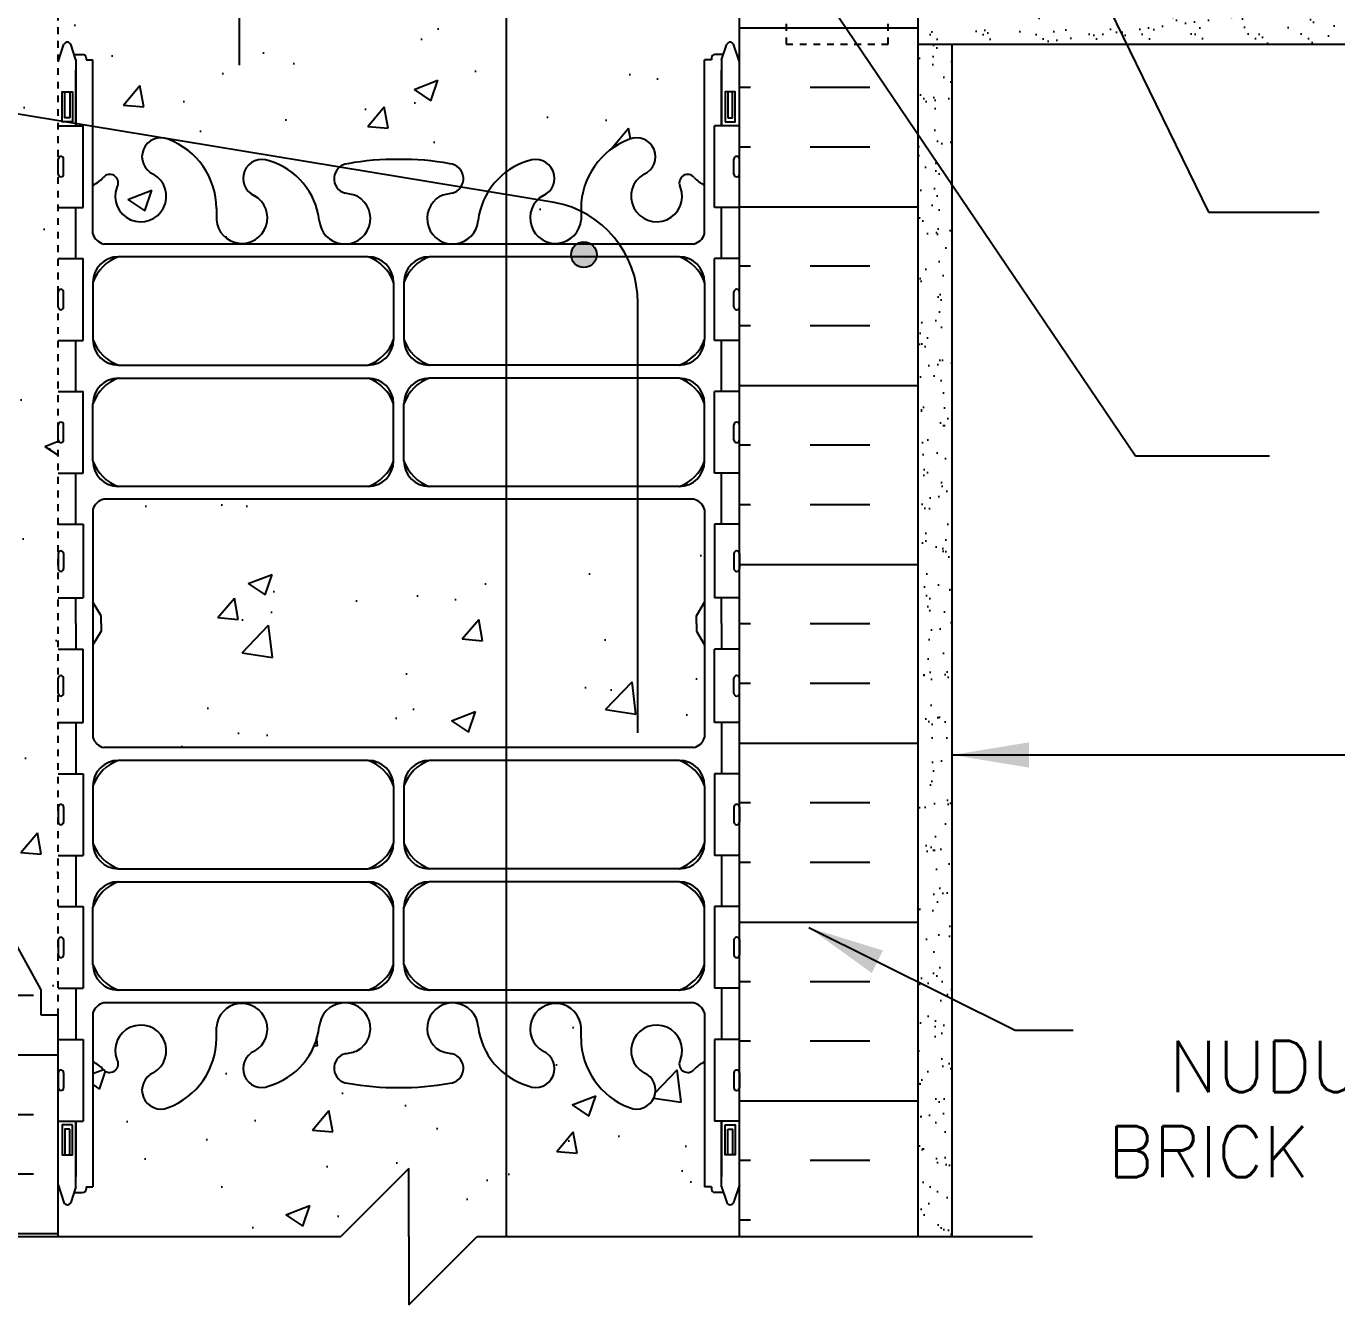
# Model space of a CAD drawing. Header units: inches. Extents: x 26.1 to 79.6, y -14.5 to 56.3.
# Drawn here: x 48.21 to 67.45, y 0.25 to 19.02 of the extents above; entities that cross this region are included whole.
import ezdxf

# ---------------------------------------------------------------- set-up
doc = ezdxf.new("R2010")
doc.units = ezdxf.units.IN
doc.header["$LTSCALE"] = 0.5
doc.header["$MEASUREMENT"] = 0
doc.linetypes.add('DASHED2', pattern=[0.375, 0.25, -0.125])
doc.linetypes.add('HIDDEN2', pattern=[0.1875, 0.125, -0.0625])
for name, color, linetype in [('HATCH', 12, 'Continuous'), ('Hidden2', 12, 'HIDDEN2'), ('line25', 2, 'Continuous'), ('LINE3', 3, 'Continuous'), ('LINE50', 5, 'Continuous'), ('LINE9', 9, 'Continuous'), ('TEXT', 4, 'Continuous'), ('Web_Edge', 9, 'Continuous')]:
    doc.layers.add(name, color=color, linetype=linetype)
doc.styles.add('DIM', font='romans.shx', dxfattribs={"width": 0.7})
doc.styles.add('ROMANS', font='romans.shx', dxfattribs={"height": 1.125})
doc.dimstyles.new('ext_12', dxfattribs={"dimscale": 12, "dimtxt": 0.09375, "dimasz": 0.09375, "dimexe": 0.09375, "dimexo": 0.0625, "dimgap": 0.0625, "dimtad": 1, "dimdec": 1, "dimzin": 3, "dimdsep": 46, "dimlunit": 4, "dimtxsty": 'DIM', "dimcen": 0.09, "dimdle": 0.09375, "dimclrt": 4, "dimadec": 0, "dimazin": 0, "dimtfac": 1, "dimtdec": 1, "dimtmove": 2, "dimatfit": 3, "dimfxl": 1, "dimfrac": 2, "dimtolj": 1, "dimtzin": 0, "dimarcsym": 0})
pattern_1 = [(37.5, (4, 0), (-0.0157483, 0.481706), [0, -0.38, 0, -0.425, 0, -0.40625]), (7.5, (4, 0), (0.442444, 0.7055365), [0, -0.205, 0, -0.3425, 0, -0.13125]), (327.5, (3.6925, 0), (0.7785355, 0.0014148), [0, -0.125, 0, -0.45, 0, -0.5875]), (317.5, (3.6925, 0), (0.7515317, 0.219419), [0, -0.0625, 0, -0.295, 0, -0.3375])]

msp = doc.modelspace()

# ---------------------------------------------------------------- hatches: boundary and pattern name
at = {"layer": 'HATCH'}
h = msp.add_hatch(dxfattribs=at)
h.set_pattern_fill('AR-CONC', color=256, scale=0.5)
h.paths.add_polyline_path([(58.676, 55.254), (52.488, 55.254), (51.488, 54.254), (51.488, 55.254), (51.488, 56.254), (50.488, 55.254), (48.676, 55.254), (48.676, 53.254, 0.088416), (48.822, 53.157), (48.912, 53.157), (48.912, 53.115, -0.249069), (49.022, 52.908), (49.022, 52.84, -0.414214), (48.96, 52.778), (48.912, 52.778), (48.912, 52.708), (49.017, 52.708, 0.231736), (49.375, 52.859, -0.8344), (49.586, 52.733), (49.574, 52.712, 2.155404), (50.113, 52.907, -1), (50.327, 53.418, -0.311223), (51.036, 52.402), (51.035, 52.237, 1.661382), (51.596, 52.589, -1), (51.81, 53.101, -0.307094), (52.549, 52.205, 1.604516), (53.107, 52.581, 0.055617), (52.928, 52.627, -0.843243), (52.962, 53.059, -0.047544), (53.676, 53.124, -0.047544), (54.39, 53.059, -0.843243), (54.424, 52.627, 0.055617), (54.245, 52.581, 1.604516), (54.803, 52.205, -0.307094), (55.542, 53.101, -1), (55.756, 52.589, 1.661382), (56.317, 52.237), (56.316, 52.382, -0.316114), (57.025, 53.418, -1), (57.239, 52.907, 2.155404), (57.778, 52.712), (57.766, 52.733, -0.834375), (57.977, 52.859, 0.23174), (58.335, 52.708), (58.44, 52.708), (58.44, 52.778), (58.393, 52.778, -0.414214), (58.33, 52.84), (58.33, 52.908, -0.249069), (58.44, 53.115), (58.44, 53.157), (58.53, 53.157, 0.08841), (58.676, 53.254)])
h.paths.add_polyline_path([(58.676, 49.062, 0.08841), (58.53, 49.159), (58.44, 49.159), (58.44, 49.201, -0.249069), (58.33, 49.408), (58.33, 49.475, -0.414214), (58.393, 49.538), (58.44, 49.538), (58.44, 49.608), (58.335, 49.608, -0.168672), (58.149, 49.758, 0.17445), (57.742, 50.053), (56.161, 50.406, 0.054974), (55.834, 50.442), (53.676, 50.442), (51.518, 50.442, 0.054974), (51.191, 50.406), (49.61, 50.053, 0.17445), (49.203, 49.758, -0.168672), (49.017, 49.608), (48.912, 49.608), (48.912, 49.538), (48.96, 49.538, -0.414214), (49.022, 49.475), (49.022, 49.408, -0.249069), (48.912, 49.201), (48.912, 49.159), (48.822, 49.159, 0.088416), (48.676, 49.062), (48.676, 43.446, 0.088416), (48.822, 43.349), (48.912, 43.349), (48.912, 43.307, -0.249069), (49.022, 43.1), (49.022, 43.033, -0.414214), (48.96, 42.97), (48.912, 42.97), (48.912, 42.9), (49.017, 42.9, -0.168672), (49.203, 42.751, 0.17445), (49.61, 42.455), (51.191, 42.102, 0.054974), (51.518, 42.066), (53.676, 42.066), (55.834, 42.066, 0.054974), (56.161, 42.102), (57.742, 42.455, 0.17445), (58.149, 42.751, -0.168672), (58.335, 42.9), (58.44, 42.9), (58.44, 42.97), (58.393, 42.97, -0.414214), (58.33, 43.033), (58.33, 43.1, -0.249069), (58.44, 43.307), (58.44, 43.349), (58.53, 43.349, 0.08841), (58.676, 43.446)])
h.paths.add_polyline_path([(58.676, 39.254, 0.08841), (58.53, 39.351), (58.44, 39.351), (58.44, 39.393, -0.249069), (58.33, 39.6), (58.33, 39.668, -0.414214), (58.393, 39.73), (58.44, 39.73), (58.44, 39.8), (58.335, 39.8, 0.231736), (57.977, 39.649, -0.8344), (57.766, 39.775), (57.778, 39.796, 2.155404), (57.239, 39.602, -1), (57.025, 39.091, -0.311223), (56.316, 40.107), (56.317, 40.272, 1.661382), (55.756, 39.919, -1), (55.542, 39.408, -0.307094), (54.803, 40.303, 1.604516), (54.245, 39.927, 0.055617), (54.424, 39.882, -0.843243), (54.39, 39.449, -0.047544), (53.676, 39.385, -0.047544), (52.962, 39.449, -0.843243), (52.928, 39.882, 0.055617), (53.107, 39.927, 1.604516), (52.549, 40.303, -0.307094), (51.81, 39.408, -1), (51.596, 39.919, 1.661382), (51.035, 40.272), (51.036, 40.126, -0.316114), (50.327, 39.091, -1), (50.113, 39.602, 2.155404), (49.574, 39.796), (49.586, 39.775, -0.834375), (49.375, 39.649, 0.23174), (49.017, 39.8), (48.912, 39.8), (48.912, 39.73), (48.96, 39.73, -0.414214), (49.022, 39.668), (49.022, 39.6, -0.249069), (48.912, 39.393), (48.912, 39.351), (48.822, 39.351, 0.088416), (48.676, 39.254), (48.676, 37.254, -0.484838), (48.925, 37.254, -0.520567), (49.046, 37.254, -0.520567), (49.229, 37.254, -0.520567), (49.334, 37.254, -0.520567), (49.544, 37.254, -0.520567), (49.67, 37.254, -0.520567), (49.796, 37.254, -0.520567), (50.006, 37.254, -0.520567), (50.216, 37.254, -0.520567), (50.336, 37.254, -0.520567), (50.562, 37.254, -0.520567), (50.656, 37.254, -0.520567), (50.845, 37.254, -0.520567), (51.123, 37.254, -0.520567), (51.333, 37.254, -0.520567), (51.532, 37.254, -0.520567), (51.779, 37.254, -0.520567), (51.889, 37.254, -0.520567), (52.195, 37.254, -0.520567), (52.3, 37.254, -0.520567), (52.416, 37.254, -0.520567), (52.536, 37.254, -0.520567), (52.626, 37.254, -0.520567), (52.741, 37.254, -0.520567), (52.919, 37.254, -0.520567), (53.066, 37.254, -0.520567), (53.218, 37.254, -0.520567), (53.376, 37.254, -0.520567), (53.476, 37.254, -0.520567), (53.654, 37.254, -0.520567), (53.874, 37.254, -0.520567), (54.068, 37.254, -0.520567), (54.273, 37.254, -0.520567), (54.373, 37.296, -0.520567), (54.504, 37.296, -0.520567), (54.593, 37.296, -0.520567), (54.676, 37.296, -0.520567), (54.759, 37.296, -0.520567), (54.848, 37.296, -0.520567), (54.979, 37.296, -0.520567), (55.079, 37.254, -0.520567), (55.284, 37.254, -0.520567), (55.478, 37.254, -0.520567), (55.698, 37.254, -0.520567), (55.876, 37.254, -0.520567), (55.976, 37.254, -0.520567), (56.134, 37.254, -0.520567), (56.286, 37.254, -0.520567), (56.433, 37.254, -0.520567), (56.611, 37.254, -0.272614), (56.676, 37.284, -0.272614), (56.741, 37.254, -0.520567), (56.919, 37.254, -0.520567), (57.066, 37.254, -0.520567), (57.218, 37.254, -0.520567), (57.376, 37.254, -0.520567), (57.476, 37.254, -0.520567), (57.654, 37.254, -0.520567), (57.874, 37.254, -0.520567), (58.068, 37.254, -0.520567), (58.273, 37.254, -0.520567), (58.373, 37.296, -0.520567), (58.504, 37.296, -0.520567), (58.593, 37.296, -0.520567), (58.676, 37.296)])
h.paths.add_polyline_path([(58.676, 37.254), (58.676, 37.296, 0.520567), (58.593, 37.296, 0.520567), (58.504, 37.296, 0.520567), (58.373, 37.296, 0.520567), (58.273, 37.254, 0.520567), (58.068, 37.254, 0.520567), (57.874, 37.254, 0.520567), (57.654, 37.254, 0.520567), (57.476, 37.254, 0.520567), (57.376, 37.254, 0.520567), (57.218, 37.254, 0.520567), (57.066, 37.254, 0.520567), (56.919, 37.254, 0.520567), (56.741, 37.254, 0.272614), (56.676, 37.284, 0.272614), (56.611, 37.254, 0.520567), (56.433, 37.254, 0.520567), (56.286, 37.254, 0.520567), (56.134, 37.254, 0.520567), (55.976, 37.254, 0.520567), (55.876, 37.254, 0.520567), (55.698, 37.254, 0.520567), (55.478, 37.254, 0.520567), (55.284, 37.254, 0.520567), (55.079, 37.254, 0.520567), (54.979, 37.296, 0.520567), (54.848, 37.296, 0.520567), (54.759, 37.296, 0.520567), (54.676, 37.296, 0.520567), (54.593, 37.296, 0.520567), (54.504, 37.296, 0.520567), (54.373, 37.296, 0.520567), (54.273, 37.254, 0.520567), (54.068, 37.254, 0.520567), (53.874, 37.254, 0.520567), (53.654, 37.254, 0.520567), (53.476, 37.254, 0.520567), (53.376, 37.254, 0.520567), (53.218, 37.254, 0.520567), (53.066, 37.254, 0.520567), (52.919, 37.254, 0.520567), (52.741, 37.254, 0.520567), (52.626, 37.254, 0.520567), (52.536, 37.254, 0.520567), (52.416, 37.254, 0.520567), (52.3, 37.254, 0.520567), (52.195, 37.254, 0.520567), (51.889, 37.254, 0.520567), (51.779, 37.254, 0.520567), (51.532, 37.254, 0.520567), (51.333, 37.254, 0.520567), (51.123, 37.254, 0.520567), (50.845, 37.254, 0.520567), (50.656, 37.254, 0.520567), (50.562, 37.254, 0.520567), (50.336, 37.254, 0.520567), (50.216, 37.254, 0.520567), (50.006, 37.254, 0.520567), (49.796, 37.254, 0.520567), (49.67, 37.254, 0.520567), (49.544, 37.254, 0.520567), (49.334, 37.254, 0.520567), (49.229, 37.254, 0.520567), (49.046, 37.254, 0.520567), (48.925, 37.254, 0.484838), (48.676, 37.254), (48.676, 35.254, 0.088416), (48.822, 35.157), (48.912, 35.157), (48.912, 35.115, -0.249069), (49.022, 34.908), (49.022, 34.84, -0.414214), (48.96, 34.778), (48.912, 34.778), (48.912, 34.708), (49.017, 34.708, 0.231736), (49.375, 34.859, -0.8344), (49.586, 34.733), (49.574, 34.712, 2.155404), (50.113, 34.907, -1), (50.327, 35.418, -0.311223), (51.036, 34.402), (51.035, 34.237, 1.661382), (51.596, 34.589, -1), (51.81, 35.101, -0.307094), (52.549, 34.205, 1.604516), (53.107, 34.581, 0.055617), (52.928, 34.627, -0.843243), (52.962, 35.059, -0.047544), (53.676, 35.124, -0.047544), (54.39, 35.059, -0.843243), (54.424, 34.627, 0.055617), (54.245, 34.581, 1.604516), (54.803, 34.205, -0.307094), (55.542, 35.101, -1), (55.756, 34.589, 1.661382), (56.317, 34.237), (56.316, 34.382, -0.316114), (57.025, 35.418, -1), (57.239, 34.907, 2.155404), (57.778, 34.712), (57.766, 34.733, -0.834375), (57.977, 34.859, 0.23174), (58.335, 34.708), (58.44, 34.708), (58.44, 34.778), (58.393, 34.778, -0.414214), (58.33, 34.84), (58.33, 34.908, -0.249069), (58.44, 35.115), (58.44, 35.157), (58.53, 35.157, 0.08841), (58.676, 35.254)])
h.paths.add_polyline_path([(58.676, 31.062, 0.08841), (58.53, 31.159), (58.44, 31.159), (58.44, 31.201, -0.249069), (58.33, 31.408), (58.33, 31.475, -0.414214), (58.393, 31.538), (58.44, 31.538), (58.44, 31.608), (58.335, 31.608, -0.168672), (58.149, 31.758, 0.17445), (57.742, 32.053), (56.161, 32.406, 0.054974), (55.834, 32.442), (53.676, 32.442), (51.518, 32.442, 0.054974), (51.191, 32.406), (49.61, 32.053, 0.17445), (49.203, 31.758, -0.168672), (49.017, 31.608), (48.912, 31.608), (48.912, 31.538), (48.96, 31.538, -0.414214), (49.022, 31.475), (49.022, 31.408, -0.249069), (48.912, 31.201), (48.912, 31.159), (48.822, 31.159, 0.088416), (48.676, 31.062), (48.676, 25.446, 0.088416), (48.822, 25.349), (48.912, 25.349), (48.912, 25.307, -0.249069), (49.022, 25.1), (49.022, 25.033, -0.414214), (48.96, 24.97), (48.912, 24.97), (48.912, 24.9), (49.017, 24.9, -0.168672), (49.203, 24.751, 0.17445), (49.61, 24.455), (51.191, 24.102, 0.054974), (51.518, 24.066), (53.676, 24.066), (55.834, 24.066, 0.054974), (56.161, 24.102), (57.742, 24.455, 0.17445), (58.149, 24.751, -0.168672), (58.335, 24.9), (58.44, 24.9), (58.44, 24.97), (58.393, 24.97, -0.414214), (58.33, 25.033), (58.33, 25.1, -0.028911), (58.332, 25.129), (55.801, 25.129), (55.301, 25.629), (55.301, 26.754), (55.801, 27.254), (58.676, 27.254)])
h.paths.add_polyline_path([(55.301, 19.754), (55.301, 20.879), (55.801, 21.379), (56.6, 21.379, -0.184932), (56.316, 22.107), (56.317, 22.272, 1.661382), (55.756, 21.919, -1), (55.542, 21.408, -0.307094), (54.803, 22.303, 1.604516), (54.245, 21.927, 0.055617), (54.424, 21.882, -0.843243), (54.39, 21.449, -0.047544), (53.676, 21.385, -0.047544), (52.962, 21.449, -0.843243), (52.928, 21.882, 0.055617), (53.107, 21.927, 1.604516), (52.549, 22.303, -0.307094), (51.81, 21.408, -1), (51.596, 21.919, 1.661382), (51.035, 22.272), (51.036, 22.126, -0.316114), (50.327, 21.091, -1), (50.113, 21.602, 2.155404), (49.574, 21.796), (49.586, 21.775, -0.834375), (49.375, 21.649, 0.23174), (49.017, 21.8), (48.912, 21.8), (48.912, 21.73), (48.96, 21.73, -0.414214), (49.022, 21.668), (49.022, 21.6, -0.249069), (48.912, 21.393), (48.912, 21.351), (48.822, 21.351, 0.088416), (48.676, 21.254), (48.676, 19.254), (48.676, 18.495), (48.755, 18.737, -0.725737), (48.861, 18.755), (48.91, 18.605), (49.036, 18.605, -0.414214), (49.086, 18.555), (49.086, 18.525), (49.186, 18.525), (49.186, 16.688, 0.108933), (49.339, 16.801, -0.8344), (49.55, 16.676), (49.538, 16.654, 2.155404), (50.077, 16.849, -1), (50.291, 17.36, -0.311223), (51, 16.344), (50.999, 16.179, 1.661382), (51.56, 16.532, -1), (51.774, 17.043, -0.307094), (52.513, 16.147, 1.604516), (53.071, 16.523, 0.055617), (52.892, 16.569, -0.843243), (52.926, 17.001, -0.049932), (53.676, 17.066, -0.049932), (54.426, 17.001, -0.843243), (54.46, 16.569, 0.055617), (54.281, 16.523, 1.604516), (54.839, 16.147, -0.307094), (55.578, 17.043, -1), (55.792, 16.532, 1.661382), (56.353, 16.179), (56.352, 16.325, -0.316114), (57.061, 17.36, -1), (57.275, 16.849, 2.155404), (57.814, 16.654), (57.802, 16.676, -0.834375), (58.013, 16.801, 0.10894), (58.166, 16.688), (58.166, 18.525), (58.266, 18.525), (58.266, 18.555, -0.414214), (58.316, 18.605), (58.442, 18.605), (58.485, 18.737, -0.725737), (58.591, 18.755), (58.676, 18.495), (58.676, 19.254), (55.801, 19.254)])
h.paths.add_polyline_path([(57.766, 21.775), (57.778, 21.796, 2.155404), (57.239, 21.602, -0.270238), (57.407, 21.379), (58.44, 21.379), (58.44, 21.393, -0.249069), (58.33, 21.6), (58.33, 21.668, -0.414214), (58.393, 21.73), (58.44, 21.73), (58.44, 21.8), (58.335, 21.8, 0.231736), (57.977, 21.649, -0.8344)], flags=17)
h.paths.add_polyline_path([(58.046, 10.254), (58.046, 10.367), (58.166, 10.567), (58.166, 11.928, 0.268138), (58.005, 12.076), (49.347, 12.076, 0.268156), (49.186, 11.928), (49.186, 10.567), (49.306, 10.367), (49.306, 10.254), (49.306, 10.142), (49.186, 9.942), (49.186, 8.58, 0.268156), (49.347, 8.432), (58.005, 8.432, 0.268138), (58.166, 8.58), (58.166, 9.942), (58.046, 10.142)])
h.paths.add_polyline_path([(58.166, 3.82, 0.108935), (58.013, 3.707, -0.8344), (57.802, 3.833), (57.814, 3.854, 2.155404), (57.275, 3.659, -1), (57.061, 3.148, -0.311223), (56.352, 4.164), (56.353, 4.329, 1.661382), (55.792, 3.977, -1), (55.578, 3.465, -0.307094), (54.839, 4.361, 1.604516), (54.281, 3.985, 0.055617), (54.46, 3.939, -0.843243), (54.426, 3.507, -0.049932), (53.676, 3.443, -0.049932), (52.926, 3.507, -0.843243), (52.892, 3.939, 0.055617), (53.071, 3.985, 1.604516), (52.513, 4.361, -0.307094), (51.774, 3.465, -1), (51.56, 3.977, 1.661382), (50.999, 4.329), (51, 4.184, -0.316114), (50.291, 3.148, -1), (50.077, 3.659, 2.155404), (49.538, 3.854), (49.55, 3.833, -0.834375), (49.339, 3.707, 0.108938), (49.186, 3.82), (49.186, 1.983), (49.086, 1.983), (49.086, 1.953, -0.414214), (49.036, 1.903), (48.91, 1.903), (48.867, 1.772, -0.725737), (48.761, 1.753), (48.676, 2.014), (48.676, 1.254), (52.825, 1.254), (53.825, 2.254), (53.825, 1.254), (53.825, 0.254), (54.825, 1.254), (58.676, 1.254), (58.676, 2.014), (58.597, 1.772, -0.725737), (58.491, 1.753), (58.442, 1.903), (58.316, 1.903, -0.414214), (58.266, 1.953), (58.266, 1.983), (58.166, 1.983)])
h = msp.add_hatch(dxfattribs=at)
h.set_pattern_fill('INSUL', color=256, scale=7, style=0)
h.set_pattern_definition([(180, (2984.8376, -395.7554), (0, 2.625), []), (180, (2984.8376, -394.8804), (0, 2.625), [0.875, -0.875]), (180, (2984.8376, -394.0054), (0, 2.625), [0.875, -0.875])])
h.paths.add_polyline_path([(61.301, 1.254), (60.863, 1.254), (60.863, 1.754), (59.363, 1.754), (59.363, 1.254), (58.676, 1.254), (58.676, 19.254), (59.363, 19.254), (59.363, 19.754), (60.863, 19.754), (60.863, 19.254), (61.301, 19.254)])
h = msp.add_hatch(dxfattribs=at)
h.set_pattern_fill('INSUL', color=256, scale=7, style=0)
h.set_pattern_definition([(0, (-2953.8148, -421.328), (0, 2.625), []), (0, (-2953.8148, -420.453), (0, 2.625), [0.875, -0.875]), (0, (-2953.8148, -419.578), (0, 2.625), [0.875, -0.875])])
h.paths.add_polyline_path([(43.251, 14.254, -0.079579), (42.251, 17.504), (42.251, 19.254), (41.551, 19.254), (41.551, 14.254, 0.131652), (42.221, 11.754), (45.959, 5.604, -0.10438), (46.051, 5.129), (46.051, 1.254), (46.488, 1.254), (46.488, 1.754), (47.988, 1.754), (47.988, 1.254), (48.676, 1.254), (48.676, 4.504), (48.426, 4.504), (48.426, 4.879)])
h = msp.add_hatch(dxfattribs=at)
h.set_pattern_fill('AR-CONC', color=256, scale=0.5, style=0)
h.paths.add_polyline_path([(48.426, 4.879), (48.426, 4.504), (48.676, 4.504), (48.676, 17.755), (44.764, 18.454, 0.119457), (44.051, 18.407), (44.051, 17.754, -1), (43.551, 17.754), (43.551, 19.254), (42.251, 19.254), (42.251, 17.504, 0.079579), (43.251, 14.254)])
h.paths.add_polyline_path([(48.676, 19.254), (47.988, 19.254), (47.988, 18.754), (46.488, 18.754), (46.488, 19.254), (46.051, 19.254), (44.051, 19.254), (44.051, 18.407, -0.119457), (44.764, 18.454), (48.676, 17.755)], flags=17)
h = msp.add_hatch(dxfattribs=at)
h.set_pattern_fill('AR-SAND', color=256, scale=0.25, style=0)
h.set_pattern_definition(pattern_1)
h.paths.add_polyline_path([(76.452, 18.754), (76.452, 19.254), (63.006, 19.254), (61.381, 19.254), (61.301, 19.254), (61.301, 18.754)])
h = msp.add_hatch(dxfattribs=at)
h.set_pattern_fill('AR-SAND', color=256, scale=0.25, style=0)
h.set_pattern_definition(pattern_1)
h.paths.add_polyline_path([(61.801, 18.754), (61.301, 18.754), (61.301, 1.254), (61.801, 1.254)])
at = {"layer": 'LINE3'}
msp.add_hatch(color=256, dxfattribs=at).paths.add_polyline_path([(56.582, 15.666, 1), (56.207, 15.666, 1)])

# ---------------------------------------------------------------- linework, layer by layer
at = {"layer": 'Hidden2'}
msp.add_line((48.676, 4.504), (48.676, 19.254), dxfattribs=at)
at = {"layer": 'line25'}
for p, q in [((58.676, 13.629), (58.676, 37.254)), ((48.676, 17.559), (49.041, 17.559)), ((49.041, 16.359), (49.041, 17.559)), ((58.676, 17.559), (58.311, 17.559)), ((58.311, 16.359), (58.311, 17.559)), ((48.676, 16.359), (49.041, 16.359)), ((58.676, 16.359), (58.311, 16.359)), ((48.676, 15.609), (49.041, 15.609)), ((49.041, 14.409), (49.041, 15.609)), ((58.676, 15.609), (58.311, 15.609)), ((58.311, 14.409), (58.311, 15.609)), ((48.426, 4.879), (43.251, 14.254)), ((48.676, 14.409), (49.041, 14.409)), ((58.676, 14.409), (58.311, 14.409)), ((48.676, 13.659), (49.041, 13.659)), ((49.041, 12.459), (49.041, 13.659)), ((58.676, 13.659), (58.311, 13.659)), ((58.311, 12.459), (58.311, 13.659)), ((58.676, 1.254), (58.676, 13.629)), ((48.676, 12.459), (49.041, 12.459)), ((58.676, 12.459), (58.311, 12.459)), ((48.676, 11.709), (49.041, 11.709)), ((49.041, 11.709), (49.041, 10.629)), ((58.676, 11.709), (58.311, 11.709)), ((58.311, 11.709), (58.311, 10.629)), ((48.676, 10.629), (49.041, 10.629)), ((58.676, 10.629), (58.311, 10.629)), ((48.676, 9.879), (49.041, 9.879)), ((49.041, 8.799), (49.041, 9.879)), ((58.676, 9.879), (58.311, 9.879)), ((58.311, 8.799), (58.311, 9.879)), ((48.676, 8.799), (49.041, 8.799)), ((58.676, 8.799), (58.311, 8.799)), ((48.676, 8.049), (49.041, 8.049)), ((49.041, 8.049), (49.041, 6.849)), ((58.676, 8.049), (58.311, 8.049)), ((58.311, 8.049), (58.311, 6.849)), ((48.676, 6.849), (49.041, 6.849)), ((58.676, 6.849), (58.311, 6.849)), ((48.676, 6.099), (49.041, 6.099)), ((49.041, 6.099), (49.041, 4.899)), ((58.676, 6.099), (58.311, 6.099)), ((58.311, 6.099), (58.311, 4.899)), ((48.426, 4.504), (48.426, 4.879)), ((48.426, 4.504), (48.426, 4.879)), ((48.676, 4.899), (49.041, 4.899)), ((58.676, 4.899), (58.311, 4.899)), ((48.676, 4.504), (48.426, 4.504)), ((48.676, 4.504), (48.426, 4.504)), ((48.676, 1.254), (48.676, 4.504)), ((48.676, 4.149), (49.041, 4.149)), ((49.041, 4.149), (49.041, 2.949)), ((58.676, 4.149), (58.311, 4.149)), ((58.311, 4.149), (58.311, 2.949)), ((48.676, 2.949), (49.041, 2.949)), ((58.676, 2.949), (58.311, 2.949))]:
    msp.add_line(p, q, dxfattribs=at)
at = {"layer": 'LINE3'}
for p, q in [((51.337, 18.448), (51.337, 53.775)), ((55.251, 27.254), (55.251, 1.254)), ((55.959, 16.434), (44.436, 18.331)), ((57.187, 8.649), (57.187, 14.959))]:
    msp.add_line(p, q, dxfattribs=at)
msp.add_circle((56.394, 15.666), 0.188, dxfattribs=at)
msp.add_arc((55.687, 14.959), 1.5, 360, 79.5785, dxfattribs=at)
at = {"layer": 'LINE50'}
msp.add_line((61.301, 1.254), (61.301, 19.254), dxfattribs=at)
at = {"layer": 'LINE9'}
for p, q in [((61.301, 18.754), (76.452, 18.754)), ((61.801, 1.254), (61.801, 18.754)), ((48.676, 16.849), (48.676, 17.069)), ((48.676, 17.014), (48.676, 17.014)), ((48.716, 17.109), (48.716, 17.109)), ((48.756, 16.849), (48.756, 17.069)), ((58.596, 16.849), (58.596, 17.069)), ((58.636, 17.109), (58.636, 17.109)), ((58.676, 16.849), (58.676, 17.069)), ((58.676, 17.014), (58.676, 17.014)), ((48.676, 16.904), (48.676, 16.904)), ((48.716, 16.809), (48.716, 16.809)), ((58.636, 16.809), (58.636, 16.809)), ((58.676, 16.904), (58.676, 16.904)), ((48.676, 14.899), (48.676, 15.119)), ((48.676, 15.064), (48.676, 15.064)), ((48.716, 15.159), (48.716, 15.159)), ((48.756, 14.899), (48.756, 15.119)), ((58.596, 14.899), (58.596, 15.119)), ((58.636, 15.159), (58.636, 15.159)), ((58.676, 14.899), (58.676, 15.119)), ((58.676, 15.064), (58.676, 15.064)), ((48.676, 14.954), (48.676, 14.954)), ((48.716, 14.859), (48.716, 14.859)), ((58.636, 14.859), (58.636, 14.859)), ((58.676, 14.954), (58.676, 14.954)), ((48.676, 12.949), (48.676, 13.169)), ((48.676, 13.114), (48.676, 13.114)), ((48.716, 13.209), (48.716, 13.209)), ((48.756, 12.949), (48.756, 13.169)), ((58.596, 12.949), (58.596, 13.169)), ((58.636, 13.209), (58.636, 13.209)), ((58.676, 12.949), (58.676, 13.169)), ((58.676, 13.114), (58.676, 13.114)), ((48.676, 13.004), (48.676, 13.004)), ((48.716, 12.909), (48.716, 12.909)), ((58.636, 12.909), (58.636, 12.909)), ((58.676, 13.004), (58.676, 13.004)), ((48.676, 11.279), (48.676, 11.059)), ((48.676, 11.224), (48.676, 11.224)), ((48.716, 11.319), (48.716, 11.319)), ((48.756, 11.279), (48.756, 11.059)), ((58.596, 11.279), (58.596, 11.059)), ((58.636, 11.319), (58.636, 11.319)), ((58.676, 11.279), (58.676, 11.059)), ((58.676, 11.224), (58.676, 11.224)), ((48.676, 11.114), (48.676, 11.114)), ((48.716, 11.019), (48.716, 11.019)), ((58.636, 11.019), (58.636, 11.019)), ((58.676, 11.114), (58.676, 11.114)), ((48.676, 9.229), (48.676, 9.449)), ((48.716, 9.489), (48.716, 9.489)), ((48.756, 9.229), (48.756, 9.449)), ((58.596, 9.229), (58.596, 9.449)), ((58.636, 9.489), (58.636, 9.489)), ((58.676, 9.229), (58.676, 9.449)), ((48.676, 9.394), (48.676, 9.394)), ((48.676, 9.284), (48.676, 9.284)), ((58.676, 9.394), (58.676, 9.394)), ((58.676, 9.284), (58.676, 9.284)), ((48.716, 9.189), (48.716, 9.189)), ((58.636, 9.189), (58.636, 9.189)), ((48.676, 7.559), (48.676, 7.339)), ((48.676, 7.504), (48.676, 7.504)), ((48.716, 7.599), (48.716, 7.599)), ((48.756, 7.559), (48.756, 7.339)), ((58.596, 7.559), (58.596, 7.339)), ((58.636, 7.599), (58.636, 7.599)), ((58.676, 7.559), (58.676, 7.339)), ((58.676, 7.504), (58.676, 7.504)), ((48.676, 7.394), (48.676, 7.394)), ((58.676, 7.394), (58.676, 7.394)), ((48.716, 7.299), (48.716, 7.299)), ((58.636, 7.299), (58.636, 7.299)), ((48.676, 5.609), (48.676, 5.389)), ((48.756, 5.609), (48.756, 5.389)), ((58.596, 5.609), (58.596, 5.389)), ((58.676, 5.609), (58.676, 5.389)), ((48.676, 5.554), (48.676, 5.554)), ((48.676, 5.444), (48.676, 5.444)), ((58.676, 5.554), (58.676, 5.554)), ((58.676, 5.444), (58.676, 5.444)), ((48.716, 5.349), (48.716, 5.349)), ((58.636, 5.349), (58.636, 5.349)), ((48.676, 3.659), (48.676, 3.439)), ((48.716, 3.699), (48.716, 3.699)), ((48.756, 3.659), (48.756, 3.439)), ((58.596, 3.659), (58.596, 3.439)), ((58.636, 3.699), (58.636, 3.699)), ((58.676, 3.659), (58.676, 3.439)), ((48.676, 3.604), (48.676, 3.604)), ((48.676, 3.494), (48.676, 3.494)), ((58.676, 3.604), (58.676, 3.604)), ((58.676, 3.494), (58.676, 3.494)), ((48.716, 3.399), (48.716, 3.399)), ((58.636, 3.399), (58.636, 3.399)), ((53.825, 2.254), (52.825, 1.254)), ((53.825, 1.254), (53.825, 2.254)), ((44.974, 1.254), (52.825, 1.254)), ((53.825, 1.254), (53.825, 0.254)), ((53.825, 0.254), (54.825, 1.254)), ((54.825, 1.254), (62.98, 1.254))]:
    msp.add_line(p, q, dxfattribs=at)
at = {"layer": 'LINE9', "linetype": 'DASHED2', "ltscale": 0.15}
msp.add_lwpolyline([(59.363, 19.254), (59.363, 19.254), (59.363, 18.754), (60.863, 18.754), (60.863, 19.254), (60.863, 19.254)], dxfattribs=at)
at = {"layer": 'LINE9'}
for centre, start, end in [((48.716, 17.069), 90, 180), ((48.716, 17.069), 360, 90), ((58.636, 17.069), 90, 180), ((58.636, 17.069), 0, 90), ((48.716, 16.849), 180, 270), ((48.716, 16.849), 270, 0), ((58.636, 16.849), 180, 270), ((58.636, 16.849), 270, 0), ((48.716, 15.119), 90, 180), ((48.716, 15.119), 360, 90), ((58.636, 15.119), 90, 180), ((58.636, 15.119), 0, 90), ((48.716, 14.899), 180, 270), ((48.716, 14.899), 270, 0), ((58.636, 14.899), 180, 270), ((58.636, 14.899), 270, 0), ((48.716, 13.169), 90, 180), ((48.716, 13.169), 360, 90), ((58.636, 13.169), 90, 180), ((58.636, 13.169), 0, 90), ((48.716, 12.949), 180, 270), ((48.716, 12.949), 270, 0), ((58.636, 12.949), 180, 270), ((58.636, 12.949), 270, 0), ((48.716, 11.279), 90, 180), ((48.716, 11.279), 0, 90), ((58.636, 11.279), 90, 180), ((58.636, 11.279), 360, 90), ((48.716, 11.059), 180, 270), ((48.716, 11.059), 270, 0), ((58.636, 11.059), 180, 270), ((58.636, 11.059), 270, 0), ((48.716, 9.449), 90, 180), ((48.716, 9.449), 360, 90), ((58.636, 9.449), 90, 180), ((58.636, 9.449), 0, 90), ((48.716, 9.229), 180, 270), ((48.716, 9.229), 270, 0), ((58.636, 9.229), 180, 270), ((58.636, 9.229), 270, 0), ((48.716, 7.559), 90, 180), ((48.716, 7.559), 0, 90), ((58.636, 7.559), 90, 180), ((58.636, 7.559), 360, 90), ((48.716, 7.339), 180, 270), ((48.716, 7.339), 270, 0), ((58.636, 7.339), 180, 270), ((58.636, 7.339), 270, 0), ((48.716, 5.609), 90, 180), ((48.716, 5.609), 0, 90), ((58.636, 5.609), 90, 180), ((58.636, 5.609), 360, 90), ((48.716, 5.389), 180, 270), ((48.716, 5.389), 270, 0), ((58.636, 5.389), 180, 270), ((58.636, 5.389), 270, 0), ((48.716, 3.659), 90, 180), ((48.716, 3.659), 0, 90), ((58.636, 3.659), 90, 180), ((58.636, 3.659), 360, 90), ((48.716, 3.439), 180, 270), ((48.716, 3.439), 270, 0), ((58.636, 3.439), 180, 270), ((58.636, 3.439), 270, 0)]:
    msp.add_arc(centre, 0.04, start, end, dxfattribs=at)
at = {"layer": 'Web_Edge'}
for p, q in [((48.676, 18.495), (48.761, 18.755)), ((48.936, 18.525), (48.861, 18.755)), ((58.416, 18.525), (58.491, 18.755)), ((58.676, 18.495), (58.591, 18.755)), ((48.91, 18.605), (49.036, 18.605)), ((48.936, 18.525), (48.936, 17.559)), ((49.086, 18.555), (49.086, 18.555)), ((49.086, 18.555), (49.086, 18.525)), ((49.086, 18.525), (49.186, 18.525)), ((49.186, 15.971), (49.186, 18.525)), ((58.266, 18.525), (58.166, 18.525)), ((58.166, 15.971), (58.166, 18.525)), ((58.266, 18.555), (58.266, 18.555)), ((58.266, 18.555), (58.266, 18.525)), ((58.442, 18.605), (58.316, 18.605)), ((58.416, 18.525), (58.416, 17.559)), ((49.538, 16.654), (49.55, 16.676)), ((57.814, 16.654), (57.802, 16.676)), ((51, 16.344), (50.999, 16.179)), ((56.352, 16.344), (56.353, 16.179)), ((58.005, 15.823), (49.347, 15.823)), ((53.225, 15.636), (49.561, 15.636)), ((57.791, 15.636), (54.127, 15.636)), ((49.186, 15.261), (49.186, 14.42)), ((53.6, 15.261), (53.6, 14.42)), ((53.752, 15.262), (53.752, 14.421)), ((58.166, 15.261), (58.166, 14.42)), ((49.561, 14.045), (53.225, 14.045)), ((57.791, 14.045), (54.127, 14.045)), ((49.561, 13.854), (53.225, 13.854)), ((57.791, 13.854), (54.127, 13.854)), ((49.186, 12.639), (49.186, 13.479)), ((53.6, 12.639), (53.6, 13.479)), ((53.752, 12.638), (53.752, 13.479)), ((58.166, 12.639), (58.166, 13.479)), ((53.225, 12.264), (49.561, 12.264)), ((57.791, 12.264), (54.127, 12.264)), ((58.005, 12.076), (49.347, 12.076)), ((49.186, 11.928), (49.186, 8.58)), ((58.166, 11.928), (58.166, 8.58)), ((49.306, 10.367), (49.186, 10.567)), ((49.306, 10.367), (49.186, 10.567)), ((58.046, 10.367), (58.166, 10.567)), ((58.046, 10.367), (58.166, 10.567)), ((49.306, 10.254), (49.306, 10.367)), ((49.306, 10.254), (49.306, 10.367)), ((49.306, 10.254), (49.306, 10.142)), ((49.306, 10.254), (49.306, 10.142)), ((58.046, 10.254), (58.046, 10.367)), ((58.046, 10.254), (58.046, 10.367)), ((58.046, 10.254), (58.046, 10.142)), ((58.046, 10.254), (58.046, 10.142)), ((49.306, 10.142), (49.186, 9.942)), ((49.306, 10.142), (49.186, 9.942)), ((58.046, 10.142), (58.166, 9.942)), ((58.046, 10.142), (58.166, 9.942)), ((58.005, 8.432), (49.347, 8.432)), ((53.225, 8.245), (49.561, 8.245)), ((57.791, 8.245), (54.127, 8.245)), ((49.186, 7.87), (49.186, 7.029)), ((53.6, 7.87), (53.6, 7.029)), ((53.752, 7.871), (53.752, 7.03)), ((58.166, 7.87), (58.166, 7.029)), ((49.561, 6.654), (53.225, 6.654)), ((57.791, 6.654), (54.127, 6.654)), ((49.561, 6.463), (53.225, 6.463)), ((57.791, 6.463), (54.127, 6.463)), ((49.186, 5.248), (49.186, 6.088)), ((53.6, 5.248), (53.6, 6.088)), ((53.752, 5.247), (53.752, 6.088)), ((58.166, 5.248), (58.166, 6.088)), ((53.225, 4.873), (49.561, 4.873)), ((57.791, 4.873), (54.127, 4.873)), ((58.005, 4.685), (49.347, 4.685)), ((49.186, 4.537), (49.186, 1.983)), ((58.166, 4.537), (58.166, 1.983)), ((51, 4.164), (50.999, 4.329)), ((56.352, 4.164), (56.353, 4.329)), ((49.538, 3.854), (49.55, 3.833)), ((57.814, 3.854), (57.802, 3.833)), ((48.936, 1.983), (48.936, 2.949)), ((58.416, 1.983), (58.416, 2.949)), ((48.676, 2.014), (48.761, 1.753)), ((48.936, 1.983), (48.861, 1.753)), ((49.086, 1.983), (49.186, 1.983)), ((49.086, 1.983), (49.086, 1.953)), ((49.086, 1.953), (49.086, 1.953)), ((58.266, 1.983), (58.166, 1.983)), ((58.266, 1.983), (58.266, 1.953)), ((58.266, 1.953), (58.266, 1.953)), ((58.416, 1.983), (58.491, 1.753)), ((58.676, 2.014), (58.591, 1.753)), ((48.91, 1.903), (49.036, 1.903)), ((58.442, 1.903), (58.316, 1.903))]:
    msp.add_line(p, q, dxfattribs=at)
for points in [[(48.936, 17.559), (48.936, 18.375)], [(58.416, 17.559), (58.416, 18.375)], [(48.936, 15.609), (48.936, 16.359)], [(58.416, 15.609), (58.416, 16.359)], [(48.936, 13.659), (48.936, 14.409)], [(58.416, 13.659), (58.416, 14.409)], [(48.936, 11.709), (48.936, 12.459)], [(58.416, 11.709), (58.416, 12.459)], [(48.936, 10.254), (48.936, 10.629)], [(58.416, 10.254), (58.416, 10.629)], [(48.936, 10.254), (48.936, 9.879)], [(58.416, 10.254), (58.416, 9.879)], [(48.936, 8.799), (48.936, 8.049)], [(58.416, 8.799), (58.416, 8.049)], [(48.936, 6.849), (48.936, 6.099)], [(58.416, 6.849), (58.416, 6.099)], [(48.936, 4.899), (48.936, 4.149)], [(58.416, 4.899), (58.416, 4.149)], [(48.936, 2.949), (48.936, 2.133)], [(58.416, 2.949), (58.416, 2.133)]]:
    msp.add_lwpolyline(points, dxfattribs=at)
for points in [[(48.886, 17.615), (48.736, 17.615), (48.736, 18.055), (48.886, 18.055)], [(48.846, 17.675), (48.776, 17.675), (48.776, 18.055), (48.846, 18.055)], [(58.466, 17.615), (58.616, 17.615), (58.616, 18.055), (58.466, 18.055)], [(58.506, 17.675), (58.576, 17.675), (58.576, 18.055), (58.506, 18.055)], [(48.886, 2.893), (48.736, 2.893), (48.736, 2.453), (48.886, 2.453)], [(58.466, 2.893), (58.616, 2.893), (58.616, 2.453), (58.466, 2.453)], [(48.846, 2.833), (48.776, 2.833), (48.776, 2.453), (48.846, 2.453)], [(58.506, 2.833), (58.576, 2.833), (58.576, 2.453), (58.506, 2.453)]]:
    msp.add_lwpolyline(points, close=True, dxfattribs=at)
for centre, radius, start, end in [((48.811, 18.729), 0.0567, 28.0725, 151.9275), ((58.541, 18.729), 0.0567, 28.0725, 151.9275), ((49.036, 18.555), 0.05, 0, 90), ((58.316, 18.555), 0.05, 90, 180), ((50.184, 17.104), 0.277, 67.32, 247.32), ((49.908, 16.338), 1.092, 0.3332, 69.4825), ((57.444, 16.338), 1.092, 110.5175, 179.6668), ((57.168, 17.104), 0.277, 292.68, 112.68), ((51.667, 16.787), 0.277, 67.32, 247.32), ((51.483, 16.05), 1.034, 6.6669, 73.6635), ((52.946, 16.782), 0.22, 95.1835, 255.7396), ((53.623, 13.289), 3.777, 89.1934, 100.6275), ((53.729, 13.289), 3.777, 79.3725, 90.8066), ((54.406, 16.782), 0.22, 284.2604, 84.8165), ((55.869, 16.05), 1.034, 106.3365, 173.3331), ((55.685, 16.787), 0.277, 292.68, 112.68), ((49.006, 17.091), 0.441, 294.1187, 318.9873), ((49.433, 16.719), 0.125, 339.6243, 138.9873), ((49.89, 16.524), 0.375, 159.6243, 60.0685), ((57.462, 16.524), 0.375, 119.9315, 20.3757), ((57.919, 16.719), 0.125, 41.0127, 200.3757), ((58.346, 17.091), 0.441, 221.0127, 245.8818), ((52.777, 15.743), 0.834, 69.3729, 82.1063), ((54.575, 15.743), 0.834, 97.8937, 110.6271), ((51.373, 16.207), 0.375, 184.2448, 60.0685), ((52.884, 16.198), 0.375, 184.2448, 60.0685), ((54.468, 16.198), 0.375, 119.9315, 355.7552), ((55.979, 16.207), 0.375, 119.9315, 355.7552), ((49.395, 16.037), 0.219, 197.3882, 257.4322), ((57.957, 16.037), 0.219, 282.5678, 342.6083), ((49.768, 15.054), 0.617, 109.5682, 160.4318), ((49.561, 15.261), 0.375, 90, 180), ((53.018, 15.054), 0.617, 19.5682, 70.4318), ((53.225, 15.261), 0.375, 360, 90), ((54.334, 15.054), 0.617, 109.5682, 160.4318), ((54.127, 15.261), 0.375, 90, 180), ((57.584, 15.054), 0.617, 19.5682, 70.4318), ((57.791, 15.261), 0.375, 360, 90), ((49.768, 14.627), 0.617, 199.5682, 250.4318), ((49.561, 14.42), 0.375, 180, 270), ((53.018, 14.627), 0.617, 289.5682, 340.4318), ((53.225, 14.42), 0.375, 270, 0), ((54.334, 14.627), 0.617, 199.5682, 250.4318), ((54.127, 14.42), 0.375, 180, 270), ((57.584, 14.627), 0.617, 289.5682, 340.4318), ((57.791, 14.42), 0.375, 270, 0), ((49.768, 13.273), 0.617, 109.5682, 160.4318), ((49.561, 13.479), 0.375, 90, 180), ((53.018, 13.273), 0.617, 19.5682, 70.4318), ((53.225, 13.479), 0.375, 360, 90), ((54.334, 13.273), 0.617, 109.5682, 160.4318), ((54.127, 13.479), 0.375, 90, 180), ((57.584, 13.273), 0.617, 19.5682, 70.4318), ((57.791, 13.479), 0.375, 360, 90), ((49.768, 12.845), 0.617, 199.5682, 250.4318), ((49.561, 12.639), 0.375, 180, 270), ((53.018, 12.845), 0.617, 289.5682, 340.4318), ((53.225, 12.639), 0.375, 270, 0), ((54.334, 12.845), 0.617, 199.5682, 250.4318), ((54.127, 12.639), 0.375, 180, 270), ((57.584, 12.845), 0.617, 289.5682, 340.4318), ((57.791, 12.639), 0.375, 270, 0), ((49.395, 11.863), 0.219, 102.5678, 162.612), ((57.957, 11.863), 0.219, 17.3917, 77.4322), ((49.395, 8.646), 0.219, 197.388, 257.4322), ((57.957, 8.646), 0.219, 282.5678, 342.6083), ((49.768, 7.663), 0.617, 109.5682, 160.4318), ((49.561, 7.87), 0.375, 90, 180), ((53.018, 7.663), 0.617, 19.5682, 70.4318), ((53.225, 7.87), 0.375, 360, 90), ((54.334, 7.663), 0.617, 109.5682, 160.4318), ((54.127, 7.87), 0.375, 90, 180), ((57.584, 7.663), 0.617, 19.5682, 70.4318), ((57.791, 7.87), 0.375, 360, 90), ((49.768, 7.236), 0.617, 199.5682, 250.4318), ((49.561, 7.029), 0.375, 180, 270), ((53.018, 7.236), 0.617, 289.5682, 340.4318), ((53.225, 7.029), 0.375, 270, 0), ((54.334, 7.236), 0.617, 199.5682, 250.4318), ((54.127, 7.029), 0.375, 180, 270), ((57.584, 7.236), 0.617, 289.5682, 340.4318), ((57.791, 7.029), 0.375, 270, 0), ((49.768, 5.882), 0.617, 109.5682, 160.4318), ((49.561, 6.088), 0.375, 90, 180), ((53.018, 5.882), 0.617, 19.5682, 70.4318), ((53.225, 6.088), 0.375, 360, 90), ((54.334, 5.882), 0.617, 109.5682, 160.4318), ((54.127, 6.088), 0.375, 90, 180), ((57.584, 5.882), 0.617, 19.5682, 70.4318), ((57.791, 6.088), 0.375, 360, 90), ((49.768, 5.454), 0.617, 199.5682, 250.4318), ((49.561, 5.248), 0.375, 180, 270), ((53.018, 5.454), 0.617, 289.5682, 340.4318), ((53.225, 5.248), 0.375, 270, 0), ((54.334, 5.454), 0.617, 199.5682, 250.4318), ((54.127, 5.248), 0.375, 180, 270), ((57.584, 5.454), 0.617, 289.5682, 340.4318), ((57.791, 5.248), 0.375, 270, 0), ((49.395, 4.472), 0.219, 102.5678, 162.6118), ((51.373, 4.302), 0.375, 299.9315, 175.7552), ((52.884, 4.31), 0.375, 299.9315, 175.7552), ((54.468, 4.31), 0.375, 4.2448, 240.0685), ((55.979, 4.302), 0.375, 4.2448, 240.0685), ((57.957, 4.472), 0.219, 17.3917, 77.4322), ((49.89, 3.984), 0.375, 299.9315, 200.3757), ((51.483, 4.458), 1.034, 286.3365, 353.3331), ((55.869, 4.458), 1.034, 186.6669, 253.6635), ((57.462, 3.984), 0.375, 339.6243, 240.0685), ((49.908, 4.171), 1.092, 290.5175, 359.6668), ((57.444, 4.171), 1.092, 180.3332, 249.4825), ((51.667, 3.721), 0.277, 112.68, 292.68), ((52.946, 3.726), 0.22, 104.2604, 264.8165), ((52.777, 4.766), 0.834, 277.8937, 290.6271), ((54.575, 4.766), 0.834, 249.3729, 262.1063), ((54.406, 3.726), 0.22, 275.1835, 75.7396), ((55.685, 3.721), 0.277, 247.32, 67.32), ((49.006, 3.417), 0.441, 41.0127, 65.8813), ((49.433, 3.789), 0.125, 221.0127, 20.3757), ((50.184, 3.404), 0.277, 112.68, 292.68), ((57.168, 3.404), 0.277, 247.32, 67.32), ((57.919, 3.789), 0.125, 159.6243, 318.9873), ((58.346, 3.417), 0.441, 114.1182, 138.9873), ((53.623, 7.22), 3.777, 259.3725, 270.8066), ((53.729, 7.22), 3.777, 269.1934, 280.6275), ((49.036, 1.953), 0.05, 270, 0), ((58.316, 1.953), 0.05, 180, 270), ((48.811, 1.78), 0.0567, 208.0725, 331.9275), ((58.541, 1.78), 0.0567, 208.0725, 331.9275)]:
    msp.add_arc(centre, radius, start, end, dxfattribs=at)

# ---------------------------------------------------------------- texts
at = {"layer": 'TEXT', "insert": (76.622, 3.127), "char_height": 0.75, "width": 14.1509, "attachment_point": 6, "style": 'ROMANS'}
msp.add_mtext('NUDURA 10" (254mm) BRICK LEDGE FORM UNIT', dxfattribs=at)

# ---------------------------------------------------------------- leaders
at = {"layer": 'TEXT'}
for points in [[(63.037, 21.478), (65.561, 16.289), (67.189, 16.289)], [(59.408, 20.232), (64.492, 12.716), (66.461, 12.716)], [(61.801, 8.324), (69.941, 8.324)], [(59.695, 5.79), (62.723, 4.283), (63.577, 4.283)]]:
    msp.add_leader(points, dimstyle='ext_12', override={"dimgap": 0.0625, "dimtad": 0}, dxfattribs=at)

doc.saveas('drawing.dxf')
